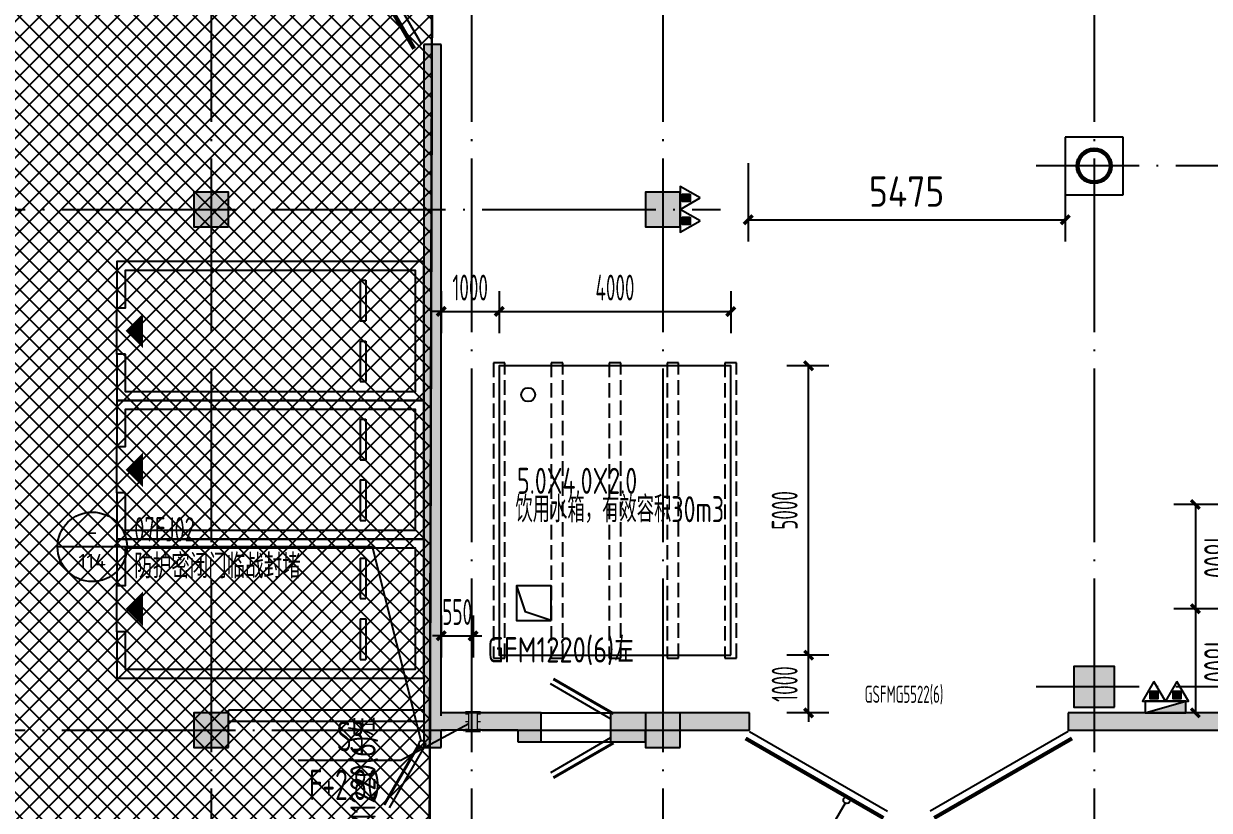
# Model space of a CAD drawing. Extents: x -473190 to 2138458, y -81875 to 2633646.
# Drawn here: x 1012371 to 1032846, y 69809 to 83401 of the extents above; entities that cross this region are included whole.
import ezdxf
from ezdxf.enums import TextEntityAlignment as Align

# ---------------------------------------------------------------- set-up
doc = ezdxf.new("R2010")
doc.units = 0
doc.header["$LTSCALE"] = 1000
doc.linetypes.add('DASH', pattern=[0.35, 0.25, -0.1])
doc.linetypes.add('DOTE', pattern=[2.42, 2, -0.2, 0.02, -0.2])
for name, color, linetype in [('00-停车位', 67, 'Continuous'), ('A-COLUMN', 2, 'Continuous'), ('A-PUB_HATCH', 8, 'Continuous'), ('A-WALL', 2, 'Continuous'), ('DIM_IDEN', 3, 'Continuous'), ('DOTE', 1, 'DOTE'), ('PUB_DIM', 3, 'Continuous'), ('PUB_HATCH', 8, 'Continuous'), ('PUB_TEXT', 7, 'Continuous'), ('RF-M', 4, 'Continuous'), ('RF-MBH', 11, 'Continuous'), ('RF-QT', 30, 'Continuous'), ('S-柱', 51, 'Continuous'), ('S-柱-填充', 8, 'Continuous'), ('TH_TEXT', 7, 'Continuous'), ('TWT_DASH', 8, 'DASH'), ('TWT_水箱', 7, 'Continuous'), ('W-EQUIP_消火栓', 7, 'Continuous'), ('W-EQUIP_灭火器', 7, 'Continuous'), ('水套管', 1, 'Continuous'), ('索引线', 252, 'Continuous')]:
    doc.layers.add(name, color=color, linetype=linetype)
doc.styles.add('_TCH_DIM_T3', font='tssdeng.shx', dxfattribs={"width": 0.564706, "bigfont": '@@@tssdchn.shx'})
doc.styles.add('_TCH_WINDOW', font='tssdeng.shx', dxfattribs={"width": 0.8, "height": 3.5, "bigfont": 'tssdchn.shx'})
doc.styles.add('STANDARD_T3', font='gbenor.shx', dxfattribs={"bigfont": 'gbcbig.shx'})
doc.styles.add('TYDG_02', font='TSSDENG', dxfattribs={"width": 0.8, "bigfont": 'TSSDCHN'})
doc.dimstyles.new('_TCH_ARCH&&150', dxfattribs={"dimtxt": 525, "dimasz": 150, "dimexe": 375, "dimexo": 450, "dimgap": 150, "dimtad": 1, "dimdec": 0, "dimzin": 0, "dimdsep": 46, "dimtxsty": '_TCH_DIM_T3', "dimblk": 'ARCHTICK', "dimcen": 0.09, "dimclrt": 7, "dimazin": 2, "dimtfac": 1, "dimtdec": 0, "dimtix": 1, "dimtmove": 2, "dimatfit": 3, "dimfxl": 0, "dimtolj": 1, "dimtzin": 0, "dimarcsym": 0})
doc.dimstyles.new('_TWT_ARCH&&150', dxfattribs={"dimtxt": 446.25, "dimasz": 150, "dimexe": 375, "dimexo": 450, "dimgap": 189.375, "dimtad": 1, "dimdec": 0, "dimzin": 0, "dimdsep": 46, "dimtxsty": '_TCH_DIM_T3', "dimblk": 'ARCHTICK', "dimcen": 0.09, "dimclrt": 7, "dimazin": 2, "dimtfac": 1, "dimtdec": 0, "dimtix": 1, "dimtmove": 2, "dimatfit": 3, "dimfxl": 0, "dimtolj": 1, "dimtzin": 0, "dimarcsym": 0})
doc.dimstyles.new('STANDARD&&150', dxfattribs={"dimtxt": 525, "dimasz": 150, "dimexe": 375, "dimexo": 450, "dimgap": 225, "dimtad": 1, "dimdec": 0, "dimzin": 0, "dimdsep": 46, "dimtxsty": 'STANDARD_T3', "dimblk": 'ARCHTICK', "dimcen": 0.09, "dimadec": 0, "dimazin": 0, "dimtfac": 1, "dimtdec": 0, "dimtix": 1, "dimtmove": 2, "dimatfit": 3, "dimfxl": 0, "dimtolj": 1, "dimtzin": 0, "dimarcsym": 0})

# ---------------------------------------------------------------- blocks, each defined once
blk = doc.blocks.new('车位2400x5300')
at = {"layer": '00-停车位', "color": 251}
for p, q in [((-875, -1000), (-175, -1000)), ((-875, -1100), (-875, -1000)), ((-175, -1100), (-175, -1000)), ((175, -1000), (875, -1000)), ((175, -1100), (175, -1000)), ((875, -1100), (875, -1000)), ((-875, -1100), (-175, -1100)), ((175, -1100), (875, -1100)), ((400, -5300), (-400, -5300))]:
    blk.add_line(p, q, dxfattribs=at)
blk.add_lwpolyline([(400, -5150), (400, -5300), (1200, -5300), (1200, 0), (-1200, 0), (-1200, -5300), (-400, -5300), (-400, -5150), (-1050, -5150), (-1050, -150), (1050, -150), (1050, -5150), (400, -5150)], dxfattribs=at)
blk.add_lwpolyline([(0, -5150, 0, 600, 0), (0, -4850, 600, 600, 0)], format="xyseb", dxfattribs=at)
blk = doc.blocks.new('A$C7EFF042E')
at = {"layer": 'A-COLUMN', "color": 6}
for p, q in [((750, -65750), (-250, -65750)), ((-250, -65750), (-250, -66750)), ((750, -66750), (750, -65750)), ((-250, -66750), (750, -66750))]:
    blk.add_line(p, q, dxfattribs=at)
at = {"layer": 'S-柱', "color": 6, "lineweight": 35}
blk.add_circle((250, -66250), 300, dxfattribs=at)
blk.add_circle((250, -66250), 300, dxfattribs=at)
at = {"layer": 'S-柱-填充', "color": 6, "lineweight": 35}
blk.add_lwpolyline([(-20, -66250, -1), (520, -66250, -1)], format="xyb", close=True, dxfattribs=at)
blk = doc.blocks.new('$TwtSys$00000434')
for p, q in [((-0.5, 0.5), (-0.5, -0.5)), ((-0.5, -0.5), (0.5, 0.5)), ((0.5, 0.5), (-0.5, 0.5)), ((0.5, -0.5), (0.5, 0.5)), ((-0.5, -0.5), (0.5, -0.5))]:
    blk.add_line(p, q)
blk.add_solid([(0.5, -0.5), (0.5, 0.5), (-0.5, -0.5)])
blk = doc.blocks.new('$TwtSys$00000546')
h = blk.add_hatch()
h.set_pattern_fill('ANSI31', color=256, scale=200, style=0)
h.set_pattern_definition([(45, (-38543.802, -6670.83), (-17.67767, 17.67767), [])])
h.paths.add_polyline_path([(-65, 174), (65, 174), (65, 44), (-65, 44)])
for points in [[(0, 344), (-198, 0), (198, 0)], [(-65, 174), (65, 174), (65, 44), (-65, 44)]]:
    blk.add_lwpolyline(points, close=True)
blk = doc.blocks.new('$DorLib2D$00000192')
at = {"color": 0}
blk.add_line((-0.5, 0.125), (0.366, 0.625), dxfattribs=at)
at = {"color": 0, "const_width": 0.0417}
blk.add_lwpolyline([(-0.542, 0.197), (0.324, 0.697)], dxfattribs=at)
blk = doc.blocks.new('$DorLib2D$00000207')
at = {"color": 0}
for p, q in [((-0.5, 0.0313), (-0.067, 0.2813)), ((0.5, 0.0313), (0.067, 0.2813))]:
    blk.add_line(p, q, dxfattribs=at)
at = {"color": 0, "const_width": 0.0125}
for points in [[(-0.5125, 0.0529), (-0.0795, 0.3029)], [(0.5125, 0.0529), (0.0795, 0.3029)]]:
    blk.add_lwpolyline(points, dxfattribs=at)
blk = doc.blocks.new('afasgasg')
at = {"layer": 'A-PUB_HATCH'}
for points in [[(435473.2, -744260.2), (435473.2, -732660.2), (435173.2, -732660.2), (435173.2, -744260.2)], [(435473.2, -744260.2), (435173.2, -744260.2), (435173.2, -744360.2), (435323.2, -744360.2), (435473.2, -744210.2)], [(436798.2, -744510.2), (436798.2, -744210.2), (435473.2, -744210.2), (435323.2, -744360.2), (435473.2, -744510.2)], [(438998.2, -744510.2), (440798.1, -744510.2), (440798.1, -744210.2), (438998.2, -744210.2)], [(451923.2, -744210.2), (446298.1, -744210.2), (446298.1, -744510.2), (451623.2, -744510.2)], [(435173.2, -744360.2), (435173.2, -744810.3), (435473.2, -744810.3), (435473.2, -744510.2), (435323.2, -744360.2)]]:
    blk.add_hatch(color=256, dxfattribs=at).paths.add_polyline_path(points)
at = {"layer": 'PUB_HATCH'}
for points in [[(436798.2, -744710.2), (437198.2, -744710.2), (437198.2, -744210.2), (436798.2, -744210.2)], [(438998.2, -744210.2), (438398.2, -744210.2), (438398.2, -744710.2), (438998.2, -744710.2)]]:
    blk.add_hatch(color=256, dxfattribs=at).paths.add_polyline_path(points)
at = {"layer": 'A-WALL'}
for p, q in [((435173.2, -744160.2), (431797.2, -744160.2)), ((431797.2, -744360.2), (431797.2, -744160.2)), ((435173.2, -744360.2), (431797.2, -744360.2))]:
    blk.add_line(p, q, dxfattribs=at)
at = {"layer": 'RF-M'}
for p, q in [((437198.2, -744210.2), (438398.2, -744210.2)), ((437198.2, -744710.2), (438398.2, -744710.2))]:
    blk.add_line(p, q, dxfattribs=at)
at = {"layer": 'RF-QT'}
for p, q in [((435473.2, -732660.2), (435173.2, -732660.2)), ((435173.2, -732660.2), (435173.2, -744260.2)), ((435473.2, -744260.2), (435473.2, -732660.2)), ((436798.2, -744210.2), (435473.2, -744210.2)), ((435473.2, -744260.2), (435473.2, -744210.2)), ((437198.2, -744210.2), (436798.2, -744210.2)), ((437198.2, -744710.2), (437198.2, -744210.2)), ((438998.2, -744210.2), (438398.2, -744210.2)), ((438398.2, -744210.2), (438398.2, -744710.2)), ((440798.1, -744210.2), (438998.2, -744210.2)), ((440798.1, -744510.2), (440798.1, -744210.2)), ((451923.2, -744210.2), (446298.1, -744210.2)), ((446298.1, -744210.2), (446298.1, -744510.2)), ((435173.2, -744260.2), (435173.2, -744360.2)), ((435173.2, -744360.2), (435173.2, -744810.3)), ((435473.2, -744810.3), (435473.2, -744510.2)), ((436798.2, -744510.2), (435473.2, -744510.2)), ((436798.2, -744510.2), (436798.2, -744710.2)), ((438998.2, -744510.2), (440798.1, -744510.2)), ((438998.2, -744710.2), (438998.2, -744510.2)), ((446298.1, -744510.2), (451623.2, -744510.2)), ((435173.2, -744810.3), (435473.2, -744810.3)), ((436798.2, -744710.2), (437198.2, -744710.2)), ((438398.2, -744710.2), (438998.2, -744710.2))]:
    blk.add_line(p, q, dxfattribs=at)
at = {"layer": 'RF-M'}
ref = blk.add_blockref('$DorLib2D$00000207', (435323.2, -729660.2), dxfattribs=dict(at, xscale=6000, yscale=-6000, zscale=300, rotation=269.999999999997))
ref.add_attrib('A', 'GHSFM6022(6)', (435200.8, -730425.9), dxfattribs={"layer": 'RF-MBH', "height": 297.5, "rotation": 90, "style": '_TCH_WINDOW', "width": 0.564706})
ref = blk.add_blockref('$DorLib2D$00000192', (437798.2, -744460.2), dxfattribs=dict(at, xscale=-1200, yscale=1200, zscale=500, rotation=1.819119984911067e-11))
ref.add_attrib('A', 'GFM1220(6)左', (436270.7, -743340), dxfattribs={"layer": 'RF-MBH', "height": 437.5, "style": '_TCH_WINDOW', "width": 0.8})
ref = blk.add_blockref('$DorLib2D$00000207', (443548.1, -744360.2), dxfattribs=dict(at, xscale=-5500, yscale=-5500, zscale=300, rotation=4.176980825582508e-12))
ref.add_attrib('A', 'GSFMG5522(6)', (442785.7, -744036.9), dxfattribs={"layer": 'RF-MBH', "height": 297.5, "style": '_TCH_WINDOW', "width": 0.564706})
ref = blk.add_blockref('$DorLib2D$00000192', (435323.2, -745410.3), dxfattribs=dict(at, xscale=1200, yscale=-1200, zscale=300, rotation=270))
ref.add_attrib('A', 'GHFM1220(6)左', (434340.6, -747085.9), dxfattribs={"layer": 'RF-MBH', "height": 437.5, "rotation": 90, "style": '_TCH_WINDOW', "width": 0.8})
at = {"layer": 'RF-M', "xscale": 1200, "yscale": 1200, "zscale": -1200, "rotation": 180}
blk.add_blockref('$DorLib2D$00000192', (437798.2, -744493.5), dxfattribs=at)
blk = doc.blocks.new('_ArchTick')
at = {"color": 0, "linetype": 'ByBlock', "const_width": 0.4}
blk.add_lwpolyline([(-0.5, -0.5), (0.5, 0.5)], dxfattribs=at)
blk = doc.blocks.new('*D5714')
at = {"layer": 'Defpoints', "color": 0, "transparency": 16777216}
for p in [(-236419, -225929), (-234619, -225929), (-234619, -227509)]:
    blk.add_point(p, dxfattribs=at)
at = {"layer": 'PUB_DIM', "color": 0, "lineweight": -2, "transparency": 16777216}
for p, q in [((-236419, -226379), (-236419, -227884)), ((-234619, -226379), (-234619, -227884)), ((-236419, -227509), (-234619, -227509))]:
    blk.add_line(p, q, dxfattribs=at)
at = {"layer": 'PUB_DIM', "color": 0, "lineweight": -2, "transparency": 16777216, "xscale": 150, "yscale": 150, "zscale": 150, "rotation": 180}
blk.add_blockref('_ArchTick', (-236419, -227509), dxfattribs=at)
at = {"layer": 'PUB_DIM', "color": 0, "lineweight": -2, "transparency": 16777216, "xscale": 150, "yscale": 150, "zscale": 150}
blk.add_blockref('_ArchTick', (-234619, -227509), dxfattribs=at)
at = {"layer": 'PUB_DIM', "color": 7, "transparency": 16777216, "insert": (-235519, -227096), "char_height": 525, "attachment_point": 5, "style": '_TCH_DIM_T3'}
blk.add_mtext('\\A1;1800', dxfattribs=at)
blk = doc.blocks.new('*D5715')
at = {"layer": 'Defpoints', "color": 0, "transparency": 16777216}
for p in [(-234619, -225929), (-232819, -225929), (-232819, -227509)]:
    blk.add_point(p, dxfattribs=at)
at = {"layer": 'PUB_DIM', "color": 0, "lineweight": -2, "transparency": 16777216}
for p, q in [((-234619, -226379), (-234619, -227884)), ((-232819, -226379), (-232819, -227884)), ((-234619, -227509), (-232819, -227509))]:
    blk.add_line(p, q, dxfattribs=at)
at = {"layer": 'PUB_DIM', "color": 0, "lineweight": -2, "transparency": 16777216, "xscale": 150, "yscale": 150, "zscale": 150, "rotation": 180}
blk.add_blockref('_ArchTick', (-234619, -227509), dxfattribs=at)
at = {"layer": 'PUB_DIM', "color": 0, "lineweight": -2, "transparency": 16777216, "xscale": 150, "yscale": 150, "zscale": 150}
blk.add_blockref('_ArchTick', (-232819, -227509), dxfattribs=at)
at = {"layer": 'PUB_DIM', "color": 7, "transparency": 16777216, "insert": (-233719, -227096), "char_height": 525, "attachment_point": 5, "style": '_TCH_DIM_T3'}
blk.add_mtext('\\A1;1800', dxfattribs=at)
blk = doc.blocks.new('ADFASDF')
h = blk.add_hatch()
h.set_pattern_fill('ANSI37', color=8, scale=150)
h.set_pattern_definition([(45, (0, 0), (-168.3798, 168.3798), []), (135, (0, 0), (-168.3798, -168.3798), [])])
h.paths.add_polyline_path([(521397, 239186), (521397, 224886), (539697, 224886), (539697, 169261), (524947, 169261), (524947, 171211), (527822, 171211), (527922, 176611), (501318, 176611), (501125, 109884), (530547, 109887), (530547, 107449), (538188, 100503), (536147, 98236), (540086, 94690), (517812, 69953), (517812, 59790), (482108, 20136), (405247, 20136), (405247, 26086), (391997, 40436), (391997, 64736), (399997, 64738), (399997, 239186), (409022, 239186)])
blk.add_lwpolyline([(539697, 224886), (539697, 169261), (524947, 169261), (524947, 171211), (527822, 171211), (527922, 176611), (501318, 176611), (501125, 109884), (530547, 109887), (530547, 107449), (538188, 100503), (536147, 98236), (540086, 94690), (517812, 69953), (517812, 59790), (482108, 20136), (405247, 20136), (405247, 26086), (391997, 40436), (391997, 64736), (399997, 64738), (399997, 239186)])
blk = doc.blocks.new('*D5828')
at = {"layer": 'Defpoints', "color": 0, "transparency": 16777216}
for p in [(-93931, -87150), (-93131, -87150), (-93131, -88150)]:
    blk.add_point(p, dxfattribs=at)
at = {"layer": 'TWT_水箱', "color": 0, "lineweight": -2, "transparency": 16777216}
for p, q in [((-93931, -87150), (-93931, -87000)), ((-93581, -87150), (-94306, -87150)), ((-93931, -88150), (-93931, -87150)), ((-93581, -88150), (-94306, -88150)), ((-93931, -88150), (-93931, -88300))]:
    blk.add_line(p, q, dxfattribs=at)
at = {"layer": 'TWT_水箱', "color": 0, "lineweight": -2, "transparency": 16777216, "xscale": 150, "yscale": 150, "zscale": 150}
for p, rotation in [((-93931, -87150), 270), ((-93931, -88150), 90)]:
    blk.add_blockref('_ArchTick', p, dxfattribs=dict(at, rotation=rotation))
at = {"layer": 'TWT_水箱', "color": 7, "transparency": 16777216, "insert": (-94344, -87650), "char_height": 446.2, "attachment_point": 5, "rotation": 90, "style": '_TCH_DIM_T3'}
blk.add_mtext('\\A1;1000', dxfattribs=at)
blk = doc.blocks.new('*D5829')
at = {"layer": 'Defpoints', "color": 0, "transparency": 16777216}
for p in [(-93931, -82150), (-93131, -82150), (-93131, -87150)]:
    blk.add_point(p, dxfattribs=at)
at = {"layer": 'TWT_水箱', "color": 0, "lineweight": -2, "transparency": 16777216}
for p, q in [((-93581, -82150), (-94306, -82150)), ((-93931, -87150), (-93931, -82150)), ((-93581, -87150), (-94306, -87150))]:
    blk.add_line(p, q, dxfattribs=at)
at = {"layer": 'TWT_水箱', "color": 0, "lineweight": -2, "transparency": 16777216, "xscale": 150, "yscale": 150, "zscale": 150}
for p, rotation in [((-93931, -82150), 90), ((-93931, -87150), 270)]:
    blk.add_blockref('_ArchTick', p, dxfattribs=dict(at, rotation=rotation))
at = {"layer": 'TWT_水箱', "color": 7, "transparency": 16777216, "insert": (-94344, -84650), "char_height": 446.2, "attachment_point": 5, "rotation": 90, "style": '_TCH_DIM_T3'}
blk.add_mtext('\\A1;5000', dxfattribs=at)
blk = doc.blocks.new('*D5830')
at = {"layer": 'Defpoints', "color": 0, "transparency": 16777216}
for p in [(-100275, -80412), (-99275, -80412), (-99275, -81212)]:
    blk.add_point(p, dxfattribs=at)
at = {"layer": 'TWT_水箱', "color": 0, "lineweight": -2, "transparency": 16777216}
for p, q in [((-100275, -80862), (-100275, -81587)), ((-99275, -80862), (-99275, -81587)), ((-100275, -81212), (-100425, -81212)), ((-100275, -81212), (-99275, -81212)), ((-99275, -81212), (-99125, -81212))]:
    blk.add_line(p, q, dxfattribs=at)
at = {"layer": 'TWT_水箱', "color": 0, "lineweight": -2, "transparency": 16777216, "xscale": 150, "yscale": 150, "zscale": 150}
blk.add_blockref('_ArchTick', (-100275, -81212), dxfattribs=at)
at = {"layer": 'TWT_水箱', "color": 0, "lineweight": -2, "transparency": 16777216, "xscale": 150, "yscale": 150, "zscale": 150, "rotation": 180}
blk.add_blockref('_ArchTick', (-99275, -81212), dxfattribs=at)
at = {"layer": 'TWT_水箱', "color": 7, "transparency": 16777216, "insert": (-99775, -80800), "char_height": 446.2, "attachment_point": 5, "style": '_TCH_DIM_T3'}
blk.add_mtext('\\A1;1000', dxfattribs=at)
blk = doc.blocks.new('*D5831')
at = {"layer": 'Defpoints', "color": 0, "transparency": 16777216}
for p in [(-99275, -80412), (-95275, -80412), (-95275, -81212)]:
    blk.add_point(p, dxfattribs=at)
at = {"layer": 'TWT_水箱', "color": 0, "lineweight": -2, "transparency": 16777216}
for p, q in [((-99275, -80862), (-99275, -81587)), ((-95275, -80862), (-95275, -81587)), ((-99275, -81212), (-95275, -81212))]:
    blk.add_line(p, q, dxfattribs=at)
at = {"layer": 'TWT_水箱', "color": 0, "lineweight": -2, "transparency": 16777216, "xscale": 150, "yscale": 150, "zscale": 150, "rotation": 180}
blk.add_blockref('_ArchTick', (-99275, -81212), dxfattribs=at)
at = {"layer": 'TWT_水箱', "color": 0, "lineweight": -2, "transparency": 16777216, "xscale": 150, "yscale": 150, "zscale": 150}
blk.add_blockref('_ArchTick', (-95275, -81212), dxfattribs=at)
at = {"layer": 'TWT_水箱', "color": 7, "transparency": 16777216, "insert": (-97275, -80800), "char_height": 446.2, "attachment_point": 5, "style": '_TCH_DIM_T3'}
blk.add_mtext('\\A1;4000', dxfattribs=at)
blk = doc.blocks.new('$VALVE$00000551')
at = {"const_width": 30}
for points in [[(-332, -177), (-332, 175)], [(-2, 100), (-252, 100), (-252, 175)], [(-2, 100), (-2, 175)], [(-2, 100), (248, 100), (248, 175)], [(332, -175), (332, 177)], [(-252, -175), (-252, -100), (-2, -100)], [(-2, -175), (-2, -100)], [(248, -175), (248, -100), (-2, -100)]]:
    blk.add_lwpolyline(points, dxfattribs=at)
blk = doc.blocks.new('*D5859')
at = {"layer": 'Defpoints', "color": 0, "transparency": 16777216}
for p in [(-100275, -86018), (-99725, -86018), (-99725, -86817)]:
    blk.add_point(p, dxfattribs=at)
at = {"layer": '水套管', "color": 0, "lineweight": -2, "transparency": 16777216}
for p, q in [((-100275, -86468), (-100275, -87192)), ((-99725, -86468), (-99725, -87192)), ((-100275, -86817), (-100425, -86817)), ((-100275, -86817), (-99725, -86817)), ((-99725, -86817), (-99575, -86817))]:
    blk.add_line(p, q, dxfattribs=at)
at = {"layer": '水套管', "color": 0, "lineweight": -2, "transparency": 16777216, "xscale": 150, "yscale": 150, "zscale": 150}
blk.add_blockref('_ArchTick', (-100275, -86817), dxfattribs=at)
at = {"layer": '水套管', "color": 0, "lineweight": -2, "transparency": 16777216, "xscale": 150, "yscale": 150, "zscale": 150, "rotation": 180}
blk.add_blockref('_ArchTick', (-99725, -86817), dxfattribs=at)
at = {"layer": '水套管', "color": 7, "transparency": 16777216, "insert": (-100000, -86405), "char_height": 446.2, "attachment_point": 5, "style": '_TCH_DIM_T3'}
blk.add_mtext('\\A1;550', dxfattribs=at)
blk = doc.blocks.new('*D2007')
at = {"layer": 'Defpoints', "color": 0, "transparency": 16777216}
for p in [(1024882, 81442), (1030357, 81442), (1030357, 80013)]:
    blk.add_point(p, dxfattribs=at)
at = {"layer": 'PUB_DIM', "color": 0, "lineweight": -2, "transparency": 16777216}
for p, q in [((1024882, 80992), (1024882, 79638)), ((1030357, 80992), (1030357, 79638)), ((1024882, 80013), (1030357, 80013))]:
    blk.add_line(p, q, dxfattribs=at)
at = {"layer": 'PUB_DIM', "color": 0, "lineweight": -2, "transparency": 16777216, "xscale": 150, "yscale": 150, "zscale": 150, "rotation": 180}
blk.add_blockref('_ArchTick', (1024882, 80013), dxfattribs=at)
at = {"layer": 'PUB_DIM', "color": 0, "lineweight": -2, "transparency": 16777216, "xscale": 150, "yscale": 150, "zscale": 150}
blk.add_blockref('_ArchTick', (1030357, 80013), dxfattribs=at)
at = {"layer": 'PUB_DIM', "color": 0, "transparency": 16777216, "insert": (1027619, 80500), "char_height": 525, "attachment_point": 5, "style": 'STANDARD_T3'}
blk.add_mtext('\\A1;5475', dxfattribs=at)
blk = doc.blocks.new('_FZH')
blk.add_lwpolyline([(-0.5, -0.5), (0.5, -0.5), (0.5, 0.5), (-0.5, 0.5)], close=True)
at = {"layer": 'PUB_HATCH'}
blk.add_solid([(-0.5, -0.5), (0.5, -0.5), (-0.5, 0.5), (0.5, 0.5)], dxfattribs=at)
blk = doc.blocks.new('zsgc')
at = {"layer": 'PUB_DIM'}
for p1, p2, picture, middle in [((-236419.5, -225929.2), (-234619.5, -225929.2), '*D5714', (-235519.5, -227096.3)), ((-234619.5, -225929.2), (-232819.5, -225929.2), '*D5715', (-233719.5, -227096.3))]:
    dim = blk.add_aligned_dim(p1=p1, p2=p2, distance=-1579.6, dimstyle='_TCH_ARCH&&150', dxfattribs=at)
    dim.commit()
    dim.dimension.update_dxf_attribs({"geometry": picture, "text_midpoint": middle})
blk = doc.blocks.new('A$C26D95103')
at = {"layer": 'TWT_DASH'}
for points in [[(-99175, -87200), (-99175, -82100), (-99375, -82100), (-99375, -87200)], [(-98175, -87200), (-98175, -82100), (-98375, -82100), (-98375, -87200)], [(-97175, -87200), (-97175, -82100), (-97375, -82100), (-97375, -87200)], [(-96175, -87200), (-96175, -82100), (-96375, -82100), (-96375, -87200)], [(-95175, -87200), (-95175, -82100), (-95375, -82100), (-95375, -87200)]]:
    blk.add_lwpolyline(points, close=True, dxfattribs=at)
at = {"layer": 'TWT_水箱'}
for p in [(-98975, -85950), (-98375, -86550)]:
    blk.add_line(p, (-98825, -86400), dxfattribs=at)
for points in [[(-95275, -87150), (-95275, -82150), (-99275, -82150), (-99275, -87150)], [(-98375, -86550), (-98375, -85950), (-98975, -85950), (-98975, -86550)]]:
    blk.add_lwpolyline(points, close=True, dxfattribs=at)
at = {"layer": 'TWT_水箱', "color": 2, "linetype": 'Continuous'}
blk.add_circle((-98775, -82650), 120, dxfattribs=at)
at = {"layer": '水套管'}
for p, q in [((-99800.3, -88338.4), (-100972.2, -88971.9)), ((-100972.2, -88971.9), (-102744.9, -88971.9))]:
    blk.add_line(p, q, dxfattribs=at)
at = {"layer": '水套管', "xscale": 0.525, "yscale": 0.75, "zscale": 0.525, "rotation": 90}
blk.add_blockref('$VALVE$00000551', (-99725.3, -88300), dxfattribs=at)
at = {"layer": 'TH_TEXT', "style": 'TYDG_02', "width": 0.64}
for s, p in [('S3', (-102078.2, -88814.4)), ('F+2.80', (-102556.4, -89654.4))]:
    blk.add_text(s, height=525, dxfattribs=at).set_placement(p)
at = {"layer": 'TWT_水箱', "style": 'TYDG_02', "width": 0.7}
for s, p in [('5.0X4.0X2.0', (-98965.8, -84363.5)), ('饮用水箱，有效容积30m3', (-98994.2, -84853.9))]:
    blk.add_text(s, height=450.002, dxfattribs=at).set_placement(p)
at = {"layer": 'TWT_水箱'}
for p1, p2, distance, picture, middle in [((-100275, -80412.3), (-99275, -80412.3), -800, '*D5830', (-99775, -80799.8)), ((-99275, -80412.3), (-95275, -80412.3), -800, '*D5831', (-97275, -80799.8)), ((-93131.1, -87150), (-93131.1, -82150), 800, '*D5829', (-94343.6, -84650)), ((-93131.1, -88150), (-93131.1, -87150), 800, '*D5828', (-94343.6, -87650))]:
    dim = blk.add_aligned_dim(p1=p1, p2=p2, distance=distance, dimstyle='_TWT_ARCH&&150', dxfattribs=at)
    dim.commit()
    dim.dimension.update_dxf_attribs({"geometry": picture, "text_midpoint": middle})
at = {"layer": '水套管'}
dim = blk.add_aligned_dim(p1=(-100275, -86017.8), p2=(-99725.3, -86017.8), distance=-799.3, dimstyle='_TWT_ARCH&&150', dxfattribs=at)
dim.commit()
dim.dimension.update_dxf_attribs({"geometry": '*D5859', "text_midpoint": (-100000.1, -86404.5)})

msp = doc.modelspace()

# ---------------------------------------------------------------- linework, layer by layer
msp.add_lwpolyline([(1112156.7, 75580.2), (1058245.2, 20445.9), (1054306.6, 23992.3), (1056358.3, 26249), (1048706.7, 33205.4), (1048706.7, 35640.6), (1047031.7, 35643), (1019281.7, 35643), (1019477.2, 102367.4), (1046081.7, 102367.4), (1046081.7, 96967.4), (1043106.7, 96967.4), (1043106.7, 95017.4), (1057856.7, 95017.4), (1057856.7, 150642.4)])
at = {"layer": 'DIM_IDEN'}
msp.add_line((1014155.1, 74361.2), (1012955.1, 74361.2), dxfattribs=at)
msp.add_circle((1013555.1, 74361.2), 600, dxfattribs=at)
at = {"layer": 'DOTE', "color": 127, "linetype": 'DOTE', "ltscale": 1.5}
for p, q in [((1015606.7, 171823.5), (1015606.7, -58315.4)), ((1020106.7, 171823.5), (1020106.7, -58315.4)), ((1023406.7, 171823.5), (1023406.7, -58315.4)), ((1158685.6, 71942.4), (1029856.7, 71942.4))]:
    msp.add_line(p, q, dxfattribs=at)
at = {"layer": 'DOTE', "color": 16, "linetype": 'DOTE', "ltscale": 1.5}
for p, q in [((1030856.7, 171823.5), (1030856.7, -58315.4)), ((1158685.6, 80942.4), (1029856.7, 80942.4)), ((900498, 80192.4), (1024406.7, 80192.4)), ((900498, 71192.4), (1024406.7, 71192.4))]:
    msp.add_line(p, q, dxfattribs=at)

# ---------------------------------------------------------------- block references
at = {"rotation": 270}
msp.add_blockref('zsgc', (1260114.7, -161327.1), dxfattribs=at)
msp.add_blockref('ADFASDF', (518159.5, -74243.9))
at = {"layer": '00-停车位', "rotation": 270}
for p in [(1019281.7, 78092.4), (1019281.7, 75692.4), (1019281.7, 73292.4)]:
    msp.add_blockref('车位2400x5300', p, dxfattribs=at)
at = {"layer": 'A-COLUMN', "xscale": 600, "yscale": 600, "zscale": 600, "rotation": 90}
for p in [(1015606.7, 80192.4), (1015606.7, 71192.4)]:
    msp.add_blockref('_FZH', p, dxfattribs=at)
at = {"layer": 'RF-QT'}
msp.add_blockref('A$C7EFF042E', (1030606.7, 147192.4), dxfattribs=at)
at = {"layer": 'W-EQUIP_消火栓', "xscale": 700, "yscale": 200, "zscale": 700}
msp.add_blockref('$TwtSys$00000434', (1032088.3, 71592.4), dxfattribs=at)
at = {"layer": 'W-EQUIP_灭火器', "rotation": 270}
for p in [(1023706.7, 80390.7), (1023706.7, 79994)]:
    msp.add_blockref('$TwtSys$00000546', p, dxfattribs=at)
at = {"layer": 'W-EQUIP_灭火器'}
for p in [(1031889.9, 71692.4), (1032286.7, 71692.4)]:
    msp.add_blockref('$TwtSys$00000546', p, dxfattribs=at)
at = {"layer": '索引线'}
msp.add_blockref('afasgasg', (584108.5, 815702.6), dxfattribs=at)

# ---------------------------------------------------------------- texts
at = {"layer": 'PUB_TEXT', "style": 'TYDG_02', "width": 0.64}
msp.add_text('07FJ02', height=420, dxfattribs=at).set_placement((1014281.1, 74454.9))
at = {"layer": 'PUB_TEXT', "style": 'TYDG_02'}
for s, height, width, p, p2 in [('-', 318.1, 0.962963, (1013470.3, 74471.6), (1013639.9, 74471.6)), ('114', 245.31, 1.238095, (1013316.8, 73993.8), (1013793.4, 73993.8))]:
    msp.add_text(s, height=height, dxfattribs=dict(at, width=width)).set_placement(p, p2, align=Align.FIT)

# ---------------------------------------------------------------- next in the draw order: block references
msp.add_blockref('A$C26D95103', (1119856.7, 159640.6))

# ---------------------------------------------------------------- next in the draw order: linework, layer by layer
at = {"layer": 'DIM_IDEN'}
for p, q in [((1018392.8, 74361.2), (1014155.1, 74361.2)), ((1019237.8, 71011.2), (1018392.8, 74361.2)), ((1026555.6, 69934.2), (1024029.3, 65550.9))]:
    msp.add_line(p, q, dxfattribs=at)
for centre in [(1019252.1, 70954.7), (1026584.6, 69984.7)]:
    msp.add_circle(centre, 58.2, dxfattribs=at)

# ---------------------------------------------------------------- next in the draw order: block references
at = {"layer": 'A-COLUMN', "rotation": 90}
for p, xscale, yscale, zscale in [((1023406.7, 80192.4), 600, 600, 600), ((1030856.7, 71942.4), 700, 700, 700), ((1023406.7, 71192.4), 600, 600, 600)]:
    msp.add_blockref('_FZH', p, dxfattribs=dict(at, xscale=xscale, yscale=yscale, zscale=zscale))

# ---------------------------------------------------------------- next in the draw order: texts
at = {"layer": 'PUB_TEXT', "style": 'TYDG_02', "width": 0.8}
msp.add_text('防护密闭门临战封堵', height=420, dxfattribs=at).set_placement((1014281.1, 73818.5))

# ---------------------------------------------------------------- next in the draw order: dimensions: what is measured, and where the dimension line sits
at = {"layer": 'PUB_DIM'}
dim = msp.add_aligned_dim(p1=(1024881.7, 81442.4), p2=(1030356.7, 81442.4), distance=-1429.8, dimstyle='STANDARD&&150', dxfattribs=at)
dim.commit()
dim.dimension.update_dxf_attribs({"geometry": '*D2007', "text_midpoint": (1027619.2, 80500.1)})

doc.saveas('drawing.dxf')
